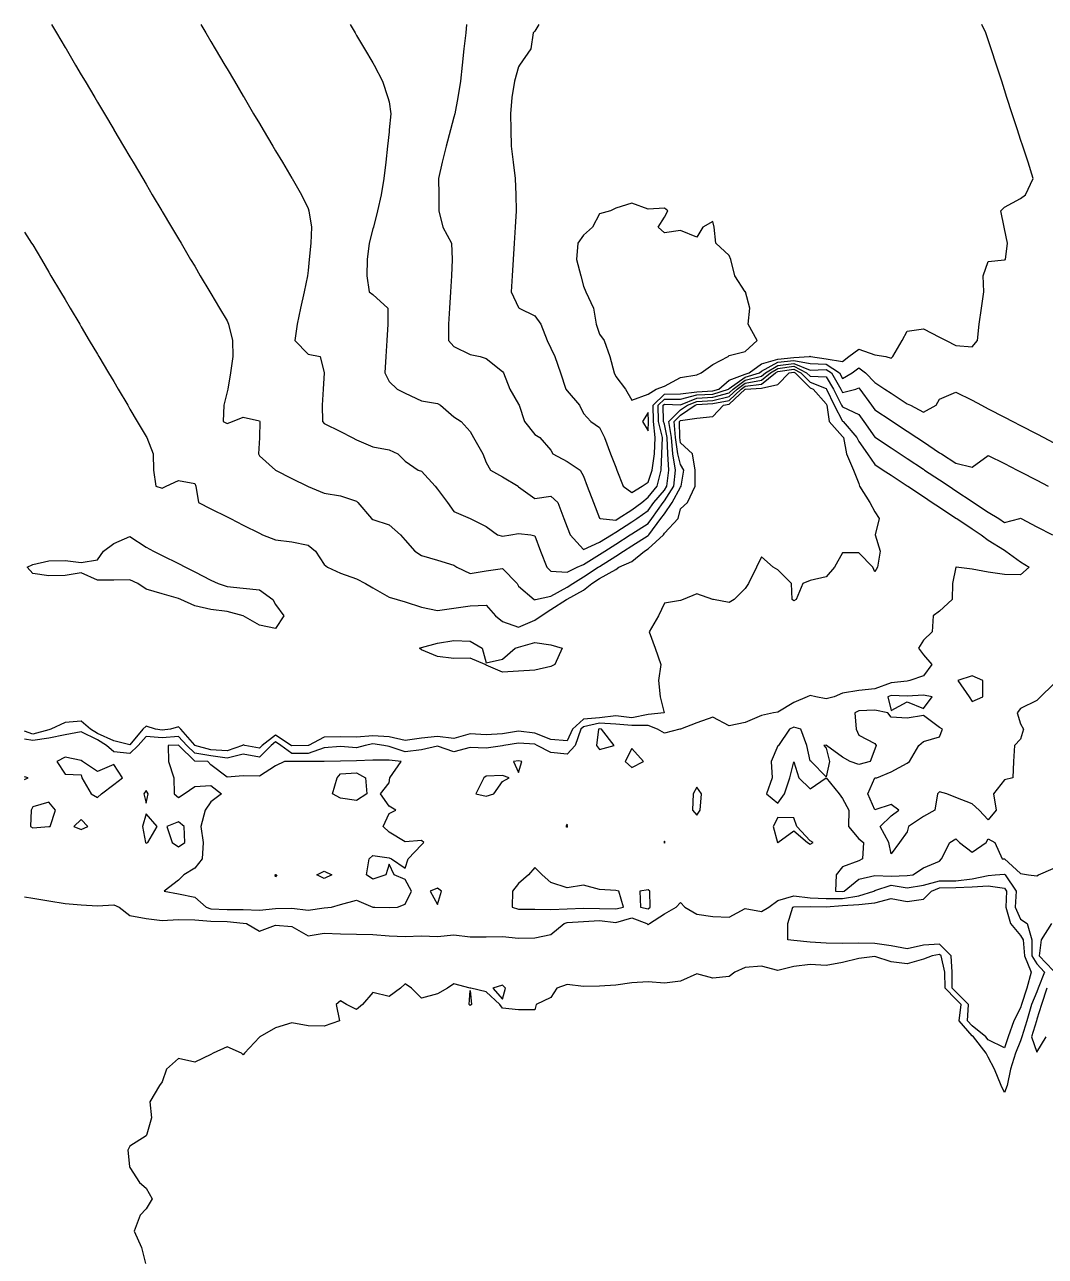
# Model space of a CAD drawing. Header units: metres. Extents: x 2681030 to 2681330, y 1246000 to 1246290.
# Drawn here: x 2681030 to 2681061.51, y 1246251.97 to 1246290 of the extents above; entities that cross this region are included whole.
import ezdxf

# ---------------------------------------------------------------- set-up
doc = ezdxf.new("R2010")
doc.units = ezdxf.units.M
doc.layers.add('BASIS_HOEHENLINIEN', color=8, linetype='Continuous')

msp = doc.modelspace()

# ---------------------------------------------------------------- linework, layer by layer
at = {"layer": 'BASIS_HOEHENLINIEN'}
for points, elevation in [([(2681030.834, 1246290), (2681030.982, 1246289.75), (2681031.25, 1246289.297), (2681031.278, 1246289.25), (2681031.574, 1246288.75), (2681031.75, 1246288.453), (2681031.87, 1246288.25), (2681032.166, 1246287.75), (2681032.25, 1246287.608), (2681032.462, 1246287.25), (2681032.75, 1246286.764), (2681032.758, 1246286.75), (2681033.054, 1246286.25), (2681033.25, 1246285.919), (2681033.35, 1246285.75), (2681033.646, 1246285.25), (2681033.75, 1246285.075), (2681033.942, 1246284.75), (2681034.238, 1246284.25), (2681034.25, 1246284.23), (2681034.534, 1246283.75), (2681034.75, 1246283.385), (2681034.83, 1246283.25), (2681035.126, 1246282.75), (2681035.25, 1246282.541), (2681035.422, 1246282.25), (2681035.718, 1246281.75), (2681035.75, 1246281.696), (2681036.014, 1246281.25), (2681036.25, 1246280.852), (2681036.298, 1246280.75), (2681036.416, 1246280.25), (2681036.425, 1246279.75), (2681036.357, 1246279.25), (2681036.272, 1246278.75), (2681036.25, 1246278.659), (2681036.155, 1246278.25), (2681036.128, 1246277.75), (2681036.25, 1246277.686), (2681036.422, 1246277.75), (2681036.75, 1246277.885), (2681037.25, 1246277.772), (2681037.264, 1246277.75), (2681037.25, 1246277.25), (2681037.25, 1246277.244), (2681037.22, 1246276.75), (2681037.25, 1246276.688), (2681037.74, 1246276.25), (2681037.75, 1246276.245), (2681038.25, 1246275.992), (2681038.73, 1246275.75), (2681038.75, 1246275.74), (2681039.25, 1246275.536), (2681039.75, 1246275.453), (2681040.25, 1246275.287), (2681040.29, 1246275.25), (2681040.712, 1246274.75), (2681040.75, 1246274.724), (2681041.25, 1246274.56), (2681041.606, 1246274.25), (2681041.75, 1246274.082), (2681042.042, 1246273.75), (2681042.25, 1246273.61), (2681042.75, 1246273.464), (2681043.25, 1246273.318), (2681043.341, 1246273.25), (2681043.75, 1246273.057), (2681044.25, 1246273.135), (2681044.75, 1246273.209), (2681045.208, 1246272.75), (2681045.25, 1246272.666), (2681045.732, 1246272.25), (2681045.75, 1246272.245), (2681045.769, 1246272.25), (2681046.25, 1246272.356), (2681046.75, 1246272.635), (2681046.929, 1246272.75), (2681047.25, 1246272.955), (2681047.711, 1246273.25), (2681047.75, 1246273.275), (2681048.25, 1246273.594), (2681048.493, 1246273.75), (2681048.75, 1246273.914), (2681049.25, 1246274.232), (2681049.27, 1246274.25), (2681049.644, 1246274.75), (2681049.75, 1246274.9), (2681049.991, 1246275.25), (2681050.25, 1246275.722), (2681050.274, 1246275.75), (2681050.35, 1246276.25), (2681050.25, 1246276.42), (2681050.164, 1246276.75), (2681050.097, 1246277.25), (2681050.052, 1246277.75), (2681050.25, 1246277.944), (2681050.704, 1246278.25), (2681050.75, 1246278.269), (2681051.25, 1246278.301), (2681051.75, 1246278.399), (2681052.123, 1246278.75), (2681052.25, 1246278.843), (2681052.75, 1246278.902), (2681053.183, 1246279.25), (2681053.25, 1246279.291), (2681053.75, 1246279.362), (2681053.968, 1246279.25), (2681054.25, 1246278.967), (2681054.75, 1246278.763), (2681054.758, 1246278.75), (2681054.996, 1246278.25), (2681055.25, 1246277.763), (2681055.269, 1246277.75), (2681055.693, 1246277.25), (2681055.75, 1246277.133), (2681056.021, 1246276.75), (2681056.25, 1246276.422), (2681056.51, 1246276.25), (2681056.75, 1246276.091), (2681057.25, 1246275.761), (2681057.266, 1246275.75), (2681057.75, 1246275.43), (2681058.022, 1246275.25), (2681058.25, 1246275.099), (2681058.75, 1246274.769), (2681058.779, 1246274.75), (2681059.25, 1246274.438), (2681059.535, 1246274.25), (2681059.75, 1246274.085), (2681060.25, 1246273.777), (2681060.291, 1246273.75), (2681060.75, 1246273.416), (2681061.015, 1246273.25), (2681060.75, 1246273.016), (2681060.25, 1246273.024), (2681059.75, 1246273.102), (2681059.25, 1246273.185), (2681058.761, 1246273.25), (2681058.75, 1246273.251), (2681058.745, 1246273.25), (2681058.643, 1246272.75), (2681058.639, 1246272.25), (2681058.25, 1246271.894), (2681058.045, 1246271.75), (2681058.018, 1246271.25), (2681057.75, 1246271.001), (2681057.596, 1246270.75), (2681057.75, 1246270.542), (2681058.013, 1246270.25), (2681057.75, 1246269.898), (2681057.334, 1246269.75), (2681057.25, 1246269.728), (2681056.75, 1246269.681), (2681056.25, 1246269.498), (2681055.75, 1246269.441), (2681055.25, 1246269.359), (2681054.99, 1246269.25), (2681054.75, 1246269.187), (2681054.423, 1246269.25), (2681054.25, 1246269.285), (2681054.156, 1246269.25), (2681053.75, 1246269.076), (2681053.25, 1246268.77), (2681053.121, 1246268.75), (2681052.75, 1246268.671), (2681052.25, 1246268.455), (2681051.75, 1246268.35), (2681051.25, 1246268.625), (2681050.75, 1246268.444), (2681050.25, 1246268.255), (2681050.233, 1246268.25), (2681049.75, 1246268.122), (2681049.541, 1246268.25), (2681049.25, 1246268.366), (2681048.75, 1246268.365), (2681048.25, 1246268.408), (2681047.75, 1246268.431), (2681047.25, 1246268.326), (2681047.168, 1246268.25), (2681047, 1246267.75), (2681046.75, 1246267.48), (2681046.25, 1246267.532), (2681045.827, 1246267.75), (2681045.75, 1246267.784), (2681045.25, 1246267.815), (2681044.799, 1246267.75), (2681044.75, 1246267.74), (2681044.25, 1246267.667), (2681043.75, 1246267.681), (2681043.25, 1246267.555), (2681042.75, 1246267.728), (2681042.25, 1246267.616), (2681041.75, 1246267.551), (2681041.25, 1246267.717), (2681041.093, 1246267.75), (2681040.75, 1246267.793), (2681040.513, 1246267.75), (2681040.25, 1246267.674), (2681039.75, 1246267.72), (2681039.25, 1246267.677), (2681038.75, 1246267.498), (2681038.25, 1246267.494), (2681037.914, 1246267.75), (2681037.75, 1246267.859), (2681037.609, 1246267.75), (2681037.25, 1246267.388), (2681036.75, 1246267.483), (2681036.25, 1246267.35), (2681035.75, 1246267.428), (2681035.25, 1246267.508), (2681035.006, 1246267.75), (2681034.75, 1246268.023), (2681034.25, 1246267.981), (2681033.75, 1246268.023), (2681033.501, 1246267.75), (2681033.25, 1246267.494), (2681032.75, 1246267.548), (2681032.525, 1246267.75), (2681032.25, 1246267.916), (2681031.75, 1246268.171), (2681031.25, 1246268.075), (2681030.75, 1246267.969), (2681030.25, 1246267.903), (2681030, 1246267.945)], 430.5), ([(2681035.443, 1246290), (2681035.591, 1246289.75), (2681035.75, 1246289.481), (2681035.887, 1246289.25), (2681036.183, 1246288.75), (2681036.25, 1246288.637), (2681036.479, 1246288.25), (2681036.75, 1246287.792), (2681036.775, 1246287.75), (2681037.071, 1246287.25), (2681037.25, 1246286.948), (2681037.367, 1246286.75), (2681037.663, 1246286.25), (2681037.75, 1246286.103), (2681037.959, 1246285.75), (2681038.25, 1246285.259), (2681038.255, 1246285.25), (2681038.551, 1246284.75), (2681038.75, 1246284.327), (2681038.775, 1246284.25), (2681038.857, 1246283.75), (2681038.841, 1246283.25), (2681038.787, 1246282.75), (2681038.75, 1246282.411), (2681038.733, 1246282.25), (2681038.635, 1246281.75), (2681038.518, 1246281.25), (2681038.409, 1246280.75), (2681038.344, 1246280.25), (2681038.75, 1246279.822), (2681039.128, 1246279.75), (2681039.246, 1246279.25), (2681039.217, 1246278.75), (2681039.186, 1246278.25), (2681039.192, 1246277.75), (2681039.25, 1246277.687), (2681039.75, 1246277.435), (2681040.116, 1246277.25), (2681040.25, 1246277.182), (2681040.75, 1246276.967), (2681041.25, 1246276.876), (2681041.527, 1246276.75), (2681041.75, 1246276.522), (2681042.145, 1246276.25), (2681042.25, 1246276.211), (2681042.675, 1246275.75), (2681042.75, 1246275.657), (2681043.056, 1246275.25), (2681043.25, 1246274.968), (2681043.75, 1246274.751), (2681043.753, 1246274.75), (2681044.25, 1246274.505), (2681044.602, 1246274.25), (2681044.75, 1246274.21), (2681045.007, 1246274.25), (2681045.25, 1246274.288), (2681045.628, 1246274.25), (2681045.75, 1246274.215), (2681045.929, 1246273.75), (2681046.122, 1246273.25), (2681046.25, 1246273.123), (2681046.75, 1246273.094), (2681047.054, 1246273.25), (2681047.25, 1246273.336), (2681047.75, 1246273.644), (2681047.916, 1246273.75), (2681048.25, 1246273.964), (2681048.698, 1246274.25), (2681048.75, 1246274.283), (2681049.25, 1246274.603), (2681049.362, 1246274.75), (2681049.712, 1246275.25), (2681049.75, 1246275.294), (2681050.044, 1246275.75), (2681050.098, 1246276.25), (2681050.009, 1246276.75), (2681049.969, 1246277.25), (2681049.889, 1246277.75), (2681050.25, 1246278.104), (2681050.467, 1246278.25), (2681050.75, 1246278.368), (2681051.25, 1246278.399), (2681051.75, 1246278.518), (2681051.996, 1246278.75), (2681052.25, 1246278.935), (2681052.75, 1246279.026), (2681053.028, 1246279.25), (2681053.25, 1246279.386), (2681053.75, 1246279.452), (2681054.143, 1246279.25), (2681054.25, 1246279.143), (2681054.75, 1246279.123), (2681054.976, 1246278.75), (2681055.224, 1246278.25), (2681055.25, 1246278.201), (2681055.75, 1246277.965), (2681055.905, 1246277.75), (2681056.25, 1246277.265), (2681056.273, 1246277.25), (2681056.75, 1246276.934), (2681057.029, 1246276.75), (2681057.25, 1246276.604), (2681057.75, 1246276.273), (2681057.785, 1246276.25), (2681058.25, 1246275.943), (2681058.541, 1246275.75), (2681058.75, 1246275.612), (2681059.25, 1246275.281), (2681059.297, 1246275.25), (2681059.75, 1246274.951), (2681060.073, 1246274.75), (2681060.25, 1246274.635), (2681060.723, 1246274.75), (2681060.75, 1246274.761), (2681060.77, 1246274.75), (2681061.25, 1246274.501), (2681061.734, 1246274.25)], 430), ([(2681040.052, 1246290), (2681040.2, 1246289.75), (2681040.25, 1246289.665), (2681040.496, 1246289.25), (2681040.75, 1246288.821), (2681040.792, 1246288.75), (2681041.047, 1246288.25), (2681041.215, 1246287.75), (2681041.25, 1246287.619), (2681041.31, 1246287.25), (2681041.256, 1246286.75), (2681041.25, 1246286.691), (2681041.202, 1246286.25), (2681041.148, 1246285.75), (2681041.094, 1246285.25), (2681041.004, 1246284.75), (2681040.898, 1246284.25), (2681040.766, 1246283.75), (2681040.75, 1246283.691), (2681040.633, 1246283.25), (2681040.577, 1246282.75), (2681040.568, 1246282.25), (2681040.637, 1246281.75), (2681040.75, 1246281.671), (2681041.217, 1246281.25), (2681041.212, 1246280.75), (2681041.183, 1246280.25), (2681041.153, 1246279.75), (2681041.123, 1246279.25), (2681041.25, 1246278.98), (2681041.502, 1246278.75), (2681041.75, 1246278.625), (2681042.25, 1246278.384), (2681042.75, 1246278.299), (2681042.838, 1246278.25), (2681043.25, 1246277.888), (2681043.474, 1246277.75), (2681043.75, 1246277.444), (2681043.858, 1246277.25), (2681044.145, 1246276.75), (2681044.25, 1246276.485), (2681044.384, 1246276.25), (2681044.75, 1246276.038), (2681045.237, 1246275.75), (2681045.25, 1246275.732), (2681045.75, 1246275.372), (2681046.25, 1246275.438), (2681046.457, 1246275.25), (2681046.65, 1246274.75), (2681046.75, 1246274.49), (2681046.842, 1246274.25), (2681047.25, 1246273.792), (2681047.75, 1246274.018), (2681048.117, 1246274.25), (2681048.25, 1246274.333), (2681048.75, 1246274.652), (2681048.903, 1246274.75), (2681049.25, 1246275.002), (2681049.422, 1246275.25), (2681049.75, 1246275.633), (2681049.825, 1246275.75), (2681049.885, 1246276.25), (2681049.854, 1246276.75), (2681049.842, 1246277.25), (2681049.75, 1246277.667), (2681049.728, 1246277.75), (2681049.718, 1246278.25), (2681049.75, 1246278.282), (2681050.25, 1246278.265), (2681050.75, 1246278.468), (2681051.25, 1246278.497), (2681051.75, 1246278.638), (2681051.87, 1246278.75), (2681052.25, 1246279.028), (2681052.75, 1246279.151), (2681052.873, 1246279.25), (2681053.25, 1246279.482), (2681053.75, 1246279.541), (2681054.25, 1246279.332), (2681054.75, 1246279.356), (2681054.909, 1246279.25), (2681055.195, 1246278.75), (2681055.25, 1246278.639), (2681055.659, 1246278.75), (2681055.75, 1246278.786), (2681055.784, 1246278.75), (2681056.148, 1246278.25), (2681056.25, 1246278.108), (2681056.75, 1246277.777), (2681056.792, 1246277.75), (2681057.25, 1246277.447), (2681057.548, 1246277.25), (2681057.75, 1246277.116), (2681058.25, 1246276.786), (2681058.306, 1246276.75), (2681058.75, 1246276.46), (2681059.25, 1246276.341), (2681059.75, 1246276.701), (2681060.25, 1246276.451), (2681060.638, 1246276.25), (2681060.75, 1246276.192), (2681061.25, 1246275.933), (2681061.602, 1246275.75)], 429.5), ([(2681043.644, 1246290), (2681043.618, 1246289.75), (2681043.564, 1246289.25), (2681043.51, 1246288.75), (2681043.456, 1246288.25), (2681043.379, 1246287.75), (2681043.278, 1246287.25), (2681043.25, 1246287.143), (2681043.146, 1246286.75), (2681043.013, 1246286.25), (2681042.889, 1246285.75), (2681042.778, 1246285.25), (2681042.785, 1246284.75), (2681042.792, 1246284.25), (2681042.916, 1246283.75), (2681043.182, 1246283.25), (2681043.204, 1246282.75), (2681043.179, 1246282.25), (2681043.149, 1246281.75), (2681043.119, 1246281.25), (2681043.089, 1246280.75), (2681043.082, 1246280.25), (2681043.25, 1246280.067), (2681043.75, 1246279.814), (2681044.063, 1246279.75), (2681044.25, 1246279.694), (2681044.75, 1246279.291), (2681044.781, 1246279.25), (2681044.98, 1246278.75), (2681045.25, 1246278.281), (2681045.266, 1246278.25), (2681045.435, 1246277.75), (2681045.75, 1246277.347), (2681045.905, 1246277.25), (2681046.25, 1246276.866), (2681046.309, 1246276.75), (2681046.75, 1246276.515), (2681047.152, 1246276.25), (2681047.25, 1246276.063), (2681047.371, 1246275.75), (2681047.563, 1246275.25), (2681047.75, 1246274.765), (2681047.769, 1246274.75), (2681048.25, 1246274.702)], 429), ([(2681045.878, 1246290), (2681045.75, 1246289.801), (2681045.702, 1246289.75), (2681045.633, 1246289.25), (2681045.28, 1246288.75), (2681045.25, 1246288.7), (2681045.128, 1246288.25), (2681045.038, 1246287.75), (2681045.001, 1246287.25), (2681045.009, 1246286.75), (2681045.016, 1246286.25), (2681045.082, 1246285.75), (2681045.146, 1246285.25), (2681045.169, 1246284.75), (2681045.172, 1246284.25), (2681045.145, 1246283.75), (2681045.115, 1246283.25), (2681045.085, 1246282.75), (2681045.055, 1246282.25), (2681045.025, 1246281.75), (2681045.25, 1246281.263), (2681045.267, 1246281.25), (2681045.75, 1246281.015), (2681045.933, 1246280.75), (2681046.132, 1246280.25), (2681046.25, 1246280.014), (2681046.372, 1246279.75), (2681046.54, 1246279.25), (2681046.708, 1246278.75), (2681046.75, 1246278.699), (2681047.134, 1246278.25), (2681047.25, 1246278), (2681047.476, 1246277.75), (2681047.75, 1246277.559), (2681047.899, 1246277.25), (2681048.091, 1246276.75), (2681048.25, 1246276.338), (2681048.284, 1246276.25), (2681048.477, 1246275.75), (2681048.75, 1246275.553)], 428.5), ([(2681048.75, 1246275.553), (2681049.064, 1246275.75), (2681049.25, 1246275.873), (2681049.373, 1246276.25), (2681049.446, 1246276.75), (2681049.464, 1246277.25), (2681049.415, 1246277.75), (2681049.401, 1246278.25), (2681049.75, 1246278.596), (2681050.25, 1246278.604), (2681050.75, 1246278.667), (2681051.25, 1246278.692), (2681051.43, 1246278.75), (2681051.75, 1246279.023), (2681052.25, 1246279.214), (2681052.372, 1246279.25), (2681052.75, 1246279.53), (2681053.25, 1246279.672), (2681053.75, 1246279.721), (2681054.228, 1246279.75), (2681054.25, 1246279.764), (2681054.267, 1246279.75), (2681054.75, 1246279.682), (2681055.25, 1246279.598), (2681055.45, 1246279.75), (2681055.75, 1246279.979), (2681056.25, 1246279.81), (2681056.583, 1246279.75), (2681056.75, 1246279.703), (2681056.807, 1246279.75), (2681057.09, 1246280.25), (2681057.25, 1246280.532), (2681057.75, 1246280.611), (2681058.25, 1246280.353), (2681058.446, 1246280.25), (2681058.75, 1246280.093), (2681059.25, 1246280.049), (2681059.416, 1246280.25), (2681059.472, 1246280.75), (2681059.546, 1246281.25), (2681059.615, 1246281.75), (2681059.589, 1246282.25), (2681059.75, 1246282.69), (2681060.25, 1246282.735), (2681060.286, 1246282.75), (2681060.34, 1246283.25), (2681060.25, 1246283.697), (2681060.239, 1246283.75), (2681060.139, 1246284.25), (2681060.25, 1246284.367), (2681060.75, 1246284.63), (2681060.905, 1246284.75), (2681061.14, 1246285.25), (2681060.978, 1246285.75), (2681060.815, 1246286.25), (2681060.75, 1246286.451), (2681060.653, 1246286.75), (2681060.49, 1246287.25), (2681060.328, 1246287.75), (2681060.25, 1246287.989), (2681060.165, 1246288.25), (2681060.003, 1246288.75), (2681059.84, 1246289.25), (2681059.75, 1246289.528), (2681059.678, 1246289.75), (2681059.553, 1246290)], 428.5), ([(2681049.25, 1246278.589), (2681049.501, 1246278.75), (2681049.75, 1246278.838), (2681050.25, 1246279.103), (2681050.75, 1246279.19), (2681050.889, 1246279.25), (2681051.25, 1246279.505), (2681051.725, 1246279.75), (2681051.75, 1246279.789), (2681052.25, 1246279.911), (2681052.618, 1246280.25), (2681052.341, 1246280.75), (2681052.386, 1246281.25), (2681052.251, 1246281.75), (2681052.25, 1246281.756), (2681051.927, 1246282.25), (2681051.799, 1246282.75), (2681051.75, 1246282.875), (2681051.34, 1246283.25), (2681051.288, 1246283.75), (2681051.25, 1246283.922), (2681050.937, 1246283.75), (2681050.75, 1246283.441), (2681050.25, 1246283.649), (2681049.75, 1246283.569), (2681049.559, 1246283.75), (2681049.75, 1246284.058), (2681049.862, 1246284.25), (2681049.75, 1246284.337), (2681049.25, 1246284.299), (2681048.75, 1246284.492), (2681048.25, 1246284.329), (2681048.09, 1246284.25), (2681047.75, 1246284.159), (2681047.535, 1246283.75), (2681047.25, 1246283.498), (2681047.075, 1246283.25), (2681047.043, 1246282.75), (2681047.173, 1246282.25), (2681047.25, 1246281.93), (2681047.331, 1246281.75), (2681047.559, 1246281.25), (2681047.647, 1246280.75), (2681047.75, 1246280.441), (2681047.893, 1246280.25), (2681048.062, 1246279.75), (2681048.203, 1246279.25), (2681048.25, 1246279.133), (2681048.554, 1246278.75), (2681048.75, 1246278.406), (2681049.25, 1246278.589)], 428), ([(2681030, 1246283.59), (2681030.213, 1246283.25), (2681030.25, 1246283.202), (2681030.517, 1246282.75), (2681030.75, 1246282.357), (2681030.813, 1246282.25), (2681031.109, 1246281.75), (2681031.25, 1246281.512), (2681031.405, 1246281.25), (2681031.701, 1246280.75), (2681031.75, 1246280.668), (2681031.997, 1246280.25), (2681032.25, 1246279.823), (2681032.293, 1246279.75), (2681032.589, 1246279.25), (2681032.75, 1246278.979), (2681032.885, 1246278.75), (2681033.181, 1246278.25), (2681033.25, 1246278.134), (2681033.477, 1246277.75), (2681033.75, 1246277.289), (2681033.773, 1246277.25), (2681033.966, 1246276.75), (2681033.982, 1246276.25), (2681034.054, 1246275.75), (2681034.25, 1246275.693), (2681034.372, 1246275.75), (2681034.75, 1246275.925), (2681035.25, 1246275.832), (2681035.284, 1246275.75), (2681035.364, 1246275.25), (2681035.75, 1246275.055), (2681036.25, 1246274.802), (2681036.354, 1246274.75), (2681036.75, 1246274.55), (2681037.25, 1246274.297), (2681037.344, 1246274.25), (2681037.75, 1246274.096), (2681038.25, 1246274.029), (2681038.75, 1246273.934), (2681038.978, 1246273.75), (2681039.25, 1246273.332), (2681039.348, 1246273.25), (2681039.75, 1246273.065), (2681040.25, 1246272.893), (2681040.528, 1246272.75), (2681040.75, 1246272.609), (2681041.25, 1246272.323), (2681041.501, 1246272.25), (2681041.75, 1246272.177), (2681042.25, 1246272.017), (2681042.75, 1246271.913), (2681043.25, 1246271.983), (2681043.75, 1246272.061), (2681044.25, 1246272.079), (2681044.537, 1246271.75), (2681044.75, 1246271.576), (2681045.25, 1246271.402), (2681045.75, 1246271.617), (2681045.943, 1246271.75), (2681046.25, 1246271.947), (2681046.725, 1246272.25), (2681046.75, 1246272.266), (2681047.25, 1246272.539), (2681047.507, 1246272.75), (2681047.75, 1246272.906), (2681048.25, 1246273.184), (2681048.342, 1246273.25), (2681048.75, 1246273.424), (2681049.142, 1246273.75), (2681049.25, 1246273.814), (2681049.719, 1246274.25), (2681049.75, 1246274.3), (2681050.181, 1246274.75), (2681050.25, 1246275.049), (2681050.468, 1246275.25), (2681050.703, 1246275.75), (2681050.699, 1246276.25), (2681050.621, 1246276.75), (2681050.25, 1246277.091), (2681050.224, 1246277.25), (2681050.215, 1246277.75), (2681050.25, 1246277.784), (2681050.75, 1246277.851), (2681051.25, 1246277.9), (2681051.579, 1246278.25), (2681051.75, 1246278.279), (2681052.25, 1246278.743), (2681052.257, 1246278.75), (2681052.75, 1246278.778), (2681053.25, 1246278.888), (2681053.6, 1246279.25), (2681053.75, 1246279.272), (2681053.793, 1246279.25), (2681054.25, 1246278.791), (2681054.348, 1246278.75), (2681054.75, 1246278.289), (2681054.768, 1246278.25), (2681054.841, 1246277.75), (2681055.25, 1246277.289), (2681055.283, 1246277.25), (2681055.376, 1246276.75), (2681055.589, 1246276.25), (2681055.75, 1246275.835), (2681055.774, 1246275.75), (2681056.098, 1246275.25), (2681056.25, 1246274.963), (2681056.387, 1246274.75), (2681056.262, 1246274.25), (2681056.415, 1246273.75), (2681056.332, 1246273.25), (2681056.25, 1246273.106), (2681056.189, 1246273.25), (2681055.75, 1246273.694), (2681055.25, 1246273.693), (2681055.004, 1246273.25), (2681054.75, 1246272.956), (2681054.25, 1246272.837), (2681054.028, 1246272.75), (2681053.822, 1246272.25), (2681053.75, 1246272.209), (2681053.692, 1246272.25), (2681053.678, 1246272.75), (2681053.25, 1246273.173), (2681053.106, 1246273.25), (2681052.75, 1246273.57), (2681052.593, 1246273.25), (2681052.349, 1246272.75), (2681052.25, 1246272.591), (2681051.901, 1246272.25), (2681051.75, 1246272.158), (2681051.266, 1246272.25), (2681051.25, 1246272.252), (2681050.75, 1246272.427), (2681050.335, 1246272.25), (2681050.25, 1246272.223), (2681049.75, 1246272.143), (2681049.566, 1246271.75), (2681049.281, 1246271.25), (2681049.469, 1246270.75), (2681049.644, 1246270.25), (2681049.57, 1246269.75), (2681049.624, 1246269.25), (2681049.749, 1246268.75), (2681049.25, 1246268.702), (2681048.75, 1246268.597), (2681048.25, 1246268.661), (2681047.75, 1246268.604), (2681047.25, 1246268.559), (2681046.918, 1246268.25), (2681046.75, 1246267.891), (2681046.25, 1246267.927), (2681045.75, 1246268.126), (2681045.25, 1246268.189), (2681044.75, 1246268.111), (2681044.25, 1246268.076), (2681043.75, 1246268.101), (2681043.25, 1246267.961), (2681042.75, 1246268.021), (2681042.25, 1246267.974), (2681041.75, 1246267.904), (2681041.25, 1246268.011), (2681040.75, 1246268.043), (2681040.25, 1246267.998), (2681039.75, 1246268.016), (2681039.25, 1246267.998), (2681038.763, 1246267.75), (2681038.75, 1246267.745), (2681038.25, 1246267.735), (2681038.23, 1246267.75), (2681037.75, 1246268.069), (2681037.337, 1246267.75), (2681037.25, 1246267.662), (2681036.795, 1246267.75), (2681036.75, 1246267.77), (2681036.729, 1246267.75), (2681036.25, 1246267.582), (2681035.75, 1246267.608), (2681035.257, 1246267.75), (2681035.25, 1246267.756), (2681034.821, 1246268.25), (2681034.75, 1246268.323), (2681034.499, 1246268.25), (2681034.25, 1246268.218), (2681034.042, 1246268.25), (2681033.75, 1246268.341), (2681033.654, 1246268.25), (2681033.25, 1246267.762), (2681032.75, 1246267.894), (2681032.25, 1246268.118), (2681032.031, 1246268.25), (2681031.75, 1246268.501), (2681031.25, 1246268.461), (2681030.814, 1246268.25), (2681030.75, 1246268.228), (2681030.25, 1246268.097), (2681030, 1246268.193)], 431), ([(2681048.25, 1246274.702), (2681048.325, 1246274.75), (2681048.75, 1246275.022), (2681049.051, 1246275.25), (2681049.25, 1246275.412), (2681049.533, 1246275.75), (2681049.648, 1246276.25), (2681049.676, 1246276.75), (2681049.688, 1246277.25), (2681049.572, 1246277.75), (2681049.559, 1246278.25), (2681049.75, 1246278.439), (2681050.25, 1246278.434), (2681050.75, 1246278.567), (2681051.25, 1246278.594), (2681051.732, 1246278.75), (2681051.75, 1246278.765), (2681052.25, 1246279.121), (2681052.686, 1246279.25), (2681052.75, 1246279.297), (2681053.25, 1246279.577), (2681053.75, 1246279.631), (2681054.25, 1246279.542), (2681054.75, 1246279.519), (2681055.153, 1246279.25), (2681055.25, 1246279.077), (2681055.549, 1246279.25), (2681055.75, 1246279.403), (2681055.964, 1246279.25), (2681056.25, 1246278.951), (2681056.554, 1246278.75), (2681056.75, 1246278.621), (2681057.25, 1246278.291), (2681057.354, 1246278.25), (2681057.75, 1246278.04), (2681058.145, 1246278.25), (2681058.25, 1246278.436), (2681058.75, 1246278.658), (2681059.25, 1246278.402), (2681059.542, 1246278.25), (2681059.75, 1246278.142), (2681060.25, 1246277.883), (2681060.506, 1246277.75), (2681060.75, 1246277.624), (2681061.25, 1246277.364), (2681061.471, 1246277.25), (2681061.75, 1246277.105)], 429), ([(2681049.25, 1246277.461), (2681049.259, 1246277.75), (2681049.25, 1246278.029), (2681049.08, 1246277.75), (2681049.25, 1246277.461)], 428), ([(2681038.005, 1246271.75), (2681037.75, 1246271.357), (2681037.25, 1246271.461), (2681036.75, 1246271.748), (2681036.748, 1246271.75), (2681036.25, 1246271.887), (2681035.75, 1246271.948), (2681035.25, 1246272.062), (2681034.827, 1246272.25), (2681034.75, 1246272.279), (2681034.25, 1246272.428), (2681033.75, 1246272.57), (2681033.498, 1246272.75), (2681033.25, 1246272.859), (2681032.75, 1246272.851), (2681032.25, 1246272.853), (2681031.75, 1246273.079), (2681031.25, 1246272.996), (2681030.75, 1246272.985), (2681030.25, 1246273.057), (2681030.081, 1246273.25), (2681030.25, 1246273.335), (2681030.75, 1246273.446), (2681031.25, 1246273.458), (2681031.75, 1246273.397), (2681032.25, 1246273.476), (2681032.438, 1246273.75), (2681032.75, 1246273.977), (2681033.25, 1246274.197), (2681033.75, 1246273.865), (2681033.978, 1246273.75), (2681034.25, 1246273.613), (2681034.75, 1246273.36), (2681034.968, 1246273.25), (2681035.25, 1246273.107), (2681035.75, 1246272.855), (2681035.971, 1246272.75), (2681036.25, 1246272.655), (2681036.75, 1246272.606), (2681037.25, 1246272.548), (2681037.666, 1246272.25), (2681037.75, 1246272.1), (2681038.005, 1246271.75)], 431.5), ([(2681046.372, 1246270.25), (2681046.25, 1246270.182), (2681045.75, 1246270.075), (2681045.25, 1246270.038), (2681044.75, 1246270.012), (2681044.25, 1246270.228), (2681044.222, 1246270.25), (2681043.75, 1246270.439), (2681043.25, 1246270.433), (2681042.75, 1246270.492), (2681042.25, 1246270.695), (2681042.19, 1246270.75), (2681042.25, 1246270.767), (2681042.75, 1246270.906), (2681043.25, 1246270.986), (2681043.75, 1246270.97), (2681044.126, 1246270.75), (2681044.25, 1246270.299), (2681044.75, 1246270.409), (2681045.144, 1246270.75), (2681045.25, 1246270.786), (2681045.75, 1246270.929), (2681046.25, 1246270.849), (2681046.599, 1246270.75), (2681046.372, 1246270.25)], 431.5), ([(2681061.75, 1246269.634), (2681061.361, 1246269.25), (2681061.25, 1246269.137), (2681060.75, 1246268.891), (2681060.647, 1246268.75), (2681060.75, 1246268.411), (2681060.837, 1246268.25), (2681060.75, 1246267.946), (2681060.558, 1246267.75), (2681060.533, 1246267.25), (2681060.506, 1246266.75), (2681060.25, 1246266.683), (2681059.912, 1246266.25), (2681059.994, 1246265.75), (2681059.75, 1246265.447), (2681059.471, 1246265.75), (2681059.25, 1246265.943), (2681058.75, 1246266.145), (2681058.468, 1246266.25), (2681058.25, 1246266.316), (2681058.184, 1246266.25), (2681058.103, 1246265.75), (2681057.75, 1246265.549), (2681057.285, 1246265.25), (2681057.25, 1246265.076), (2681057.007, 1246264.75), (2681056.75, 1246264.405), (2681056.68, 1246264.75), (2681056.415, 1246265.25), (2681056.75, 1246265.574), (2681056.985, 1246265.75), (2681056.75, 1246265.923), (2681056.25, 1246265.761), (2681056.028, 1246266.25), (2681056.25, 1246266.743), (2681056.309, 1246266.75), (2681056.75, 1246266.933), (2681057.25, 1246267.202), (2681057.317, 1246267.25), (2681057.612, 1246267.75), (2681057.75, 1246267.868), (2681058.25, 1246268.01), (2681058.338, 1246268.25), (2681058.25, 1246268.3), (2681057.75, 1246268.676), (2681057.25, 1246268.594), (2681056.75, 1246268.623), (2681056.654, 1246268.75), (2681056.25, 1246268.834), (2681055.75, 1246268.817), (2681055.631, 1246268.75), (2681055.67, 1246268.25), (2681055.75, 1246268.063), (2681056.25, 1246267.804), (2681056.289, 1246267.75), (2681056.25, 1246267.632), (2681056.109, 1246267.25), (2681055.75, 1246267.155), (2681055.487, 1246267.25), (2681055.25, 1246267.387), (2681054.76, 1246267.75), (2681054.75, 1246267.759), (2681054.679, 1246267.75), (2681054.75, 1246267.659), (2681054.846, 1246267.25), (2681054.75, 1246266.778), (2681054.278, 1246267.25), (2681054.25, 1246267.271), (2681054.148, 1246267.75), (2681053.962, 1246268.25), (2681053.75, 1246268.309), (2681053.609, 1246268.25), (2681053.273, 1246267.75), (2681053.25, 1246267.731), (2681053.051, 1246267.25), (2681053.075, 1246266.75), (2681052.909, 1246266.25), (2681053.25, 1246265.969), (2681053.457, 1246266.25), (2681053.625, 1246266.75), (2681053.75, 1246267.24), (2681053.902, 1246266.75), (2681054.25, 1246266.404), (2681054.75, 1246266.748), (2681055.144, 1246266.25), (2681055.25, 1246266.111), (2681055.443, 1246265.75), (2681055.435, 1246265.25), (2681055.75, 1246264.862), (2681055.9, 1246264.75), (2681055.867, 1246264.25), (2681055.75, 1246264.181), (2681055.25, 1246264.001), (2681055.051, 1246263.75), (2681055.032, 1246263.25), (2681055.25, 1246263.237), (2681055.305, 1246263.25), (2681055.75, 1246263.622), (2681056.25, 1246263.735), (2681056.75, 1246263.716), (2681057.25, 1246263.731), (2681057.42, 1246263.75), (2681057.75, 1246263.965), (2681058.25, 1246264.177), (2681058.306, 1246264.25), (2681058.562, 1246264.75), (2681058.75, 1246264.868), (2681058.867, 1246264.75), (2681059.25, 1246264.453), (2681059.684, 1246264.75), (2681059.75, 1246264.864), (2681059.95, 1246264.75), (2681060.179, 1246264.25), (2681060.25, 1246264.247), (2681060.75, 1246263.798), (2681060.995, 1246263.75), (2681061.25, 1246263.721), (2681061.302, 1246263.75), (2681061.75, 1246263.952)], 430), ([(2681059.25, 1246269.106), (2681059.582, 1246269.25), (2681059.585, 1246269.75), (2681059.25, 1246269.896), (2681058.806, 1246269.75), (2681059.157, 1246269.25), (2681059.25, 1246269.106)], 430), ([(2681057.75, 1246268.884), (2681058.018, 1246269.25), (2681057.75, 1246269.299), (2681057.25, 1246269.267), (2681056.75, 1246269.288), (2681056.647, 1246269.25), (2681056.75, 1246268.828), (2681057.25, 1246269.089), (2681057.75, 1246268.884)], 430), ([(2681047.75, 1246267.618), (2681048.204, 1246267.75), (2681047.808, 1246268.25), (2681047.75, 1246268.259), (2681047.716, 1246268.25), (2681047.654, 1246267.75), (2681047.75, 1246267.618)], 430), ([(2681041.25, 1246262.742), (2681041.514, 1246262.75), (2681041.75, 1246262.847), (2681041.949, 1246263.25), (2681041.75, 1246263.605), (2681041.41, 1246263.75), (2681041.25, 1246264.081), (2681041.149, 1246263.75), (2681040.75, 1246263.621), (2681040.553, 1246263.75), (2681040.635, 1246264.25), (2681040.75, 1246264.346), (2681041.25, 1246264.278), (2681041.325, 1246264.25), (2681041.75, 1246263.961), (2681041.836, 1246264.25), (2681042.25, 1246264.68), (2681042.326, 1246264.75), (2681042.25, 1246264.816), (2681041.75, 1246264.767), (2681041.25, 1246265.07), (2681041.071, 1246265.25), (2681041.25, 1246265.642), (2681041.463, 1246265.75), (2681041.25, 1246265.874), (2681040.988, 1246266.25), (2681041.25, 1246266.59), (2681041.279, 1246266.75), (2681041.621, 1246267.25), (2681041.25, 1246267.289), (2681040.75, 1246267.294), (2681040.25, 1246267.273), (2681039.75, 1246267.265), (2681039.25, 1246267.25), (2681038.75, 1246267.252), (2681038.25, 1246267.254), (2681038.021, 1246267.25), (2681037.75, 1246267.12), (2681037.25, 1246266.797), (2681036.75, 1246266.811), (2681036.25, 1246266.766), (2681035.75, 1246267.154), (2681035.661, 1246267.25), (2681035.25, 1246267.264), (2681034.76, 1246267.75), (2681034.75, 1246267.76), (2681034.434, 1246267.75), (2681034.441, 1246267.25), (2681034.604, 1246266.75), (2681034.619, 1246266.25), (2681034.75, 1246266.138), (2681034.928, 1246266.25), (2681035.25, 1246266.482), (2681035.75, 1246266.509), (2681036.083, 1246266.25), (2681035.75, 1246266.007), (2681035.575, 1246265.75), (2681035.438, 1246265.25), (2681035.515, 1246264.75), (2681035.478, 1246264.25), (2681035.25, 1246263.963), (2681034.914, 1246263.75), (2681034.75, 1246263.592), (2681034.308, 1246263.25), (2681034.75, 1246263.167), (2681035.25, 1246263.06), (2681035.607, 1246262.75), (2681035.75, 1246262.702), (2681036.25, 1246262.679), (2681036.75, 1246262.685), (2681037.25, 1246262.665), (2681037.75, 1246262.712), (2681038.25, 1246262.729), (2681038.75, 1246262.664), (2681039.25, 1246262.735), (2681039.477, 1246262.75), (2681039.75, 1246262.841), (2681040.25, 1246262.974), (2681040.75, 1246262.758), (2681040.808, 1246262.75), (2681041.25, 1246262.742)], 430), ([(2681032.25, 1246266.137), (2681032.374, 1246266.25), (2681032.75, 1246266.538), (2681033.02, 1246266.75), (2681032.75, 1246267.158), (2681032.25, 1246266.944), (2681031.79, 1246267.25), (2681031.75, 1246267.285), (2681031.25, 1246267.382), (2681030.992, 1246267.25), (2681031.25, 1246266.861), (2681031.75, 1246266.845), (2681031.766, 1246266.75), (2681032.056, 1246266.25), (2681032.25, 1246266.137)], 430), ([(2681048.75, 1246267.069), (2681049.111, 1246267.25), (2681048.75, 1246267.656), (2681048.544, 1246267.25), (2681048.75, 1246267.069)], 430), ([(2681045.25, 1246266.915), (2681045.352, 1246267.25), (2681045.25, 1246267.277), (2681045.093, 1246267.25), (2681045.25, 1246266.915)], 430), ([(2681030, 1246266.699), (2681030.108, 1246266.75), (2681030, 1246266.783)], 430), ([(2681040.561, 1246266.25), (2681040.25, 1246266.05), (2681039.75, 1246266.123), (2681039.5, 1246266.25), (2681039.653, 1246266.75), (2681039.75, 1246266.875), (2681040.25, 1246266.9), (2681040.524, 1246266.75), (2681040.561, 1246266.25)], 430), ([(2681044.25, 1246266.181), (2681044.485, 1246266.25), (2681044.75, 1246266.63), (2681044.964, 1246266.75), (2681044.75, 1246266.822), (2681044.25, 1246266.801), (2681044.176, 1246266.75), (2681043.934, 1246266.25), (2681044.25, 1246266.181)], 430), ([(2681033.75, 1246265.97), (2681033.814, 1246266.25), (2681033.75, 1246266.356), (2681033.682, 1246266.25), (2681033.75, 1246265.97)], 430), ([(2681050.75, 1246265.593), (2681050.852, 1246265.75), (2681050.896, 1246266.25), (2681050.75, 1246266.457), (2681050.643, 1246266.25), (2681050.618, 1246265.75), (2681050.75, 1246265.593)], 430), ([(2681030.75, 1246265.245), (2681030.79, 1246265.25), (2681030.952, 1246265.75), (2681030.75, 1246265.992), (2681030.25, 1246265.852), (2681030.206, 1246265.75), (2681030.186, 1246265.25), (2681030.25, 1246265.2), (2681030.75, 1246265.245)], 430), ([(2681031.75, 1246265.153), (2681031.951, 1246265.25), (2681031.75, 1246265.457), (2681031.514, 1246265.25), (2681031.75, 1246265.153)], 430), ([(2681033.75, 1246264.733), (2681033.804, 1246264.75), (2681034.089, 1246265.25), (2681033.75, 1246265.638), (2681033.636, 1246265.25), (2681033.729, 1246264.75), (2681033.75, 1246264.733)], 430), ([(2681054.25, 1246264.697), (2681054.341, 1246264.75), (2681054.25, 1246264.804), (2681053.84, 1246265.25), (2681053.75, 1246265.508), (2681053.25, 1246265.518), (2681053.109, 1246265.25), (2681053.24, 1246264.75), (2681053.25, 1246264.743), (2681053.257, 1246264.75), (2681053.75, 1246265.115), (2681054.165, 1246264.75), (2681054.25, 1246264.697)], 430), ([(2681034.75, 1246264.619), (2681034.942, 1246264.75), (2681034.928, 1246265.25), (2681034.75, 1246265.387), (2681034.394, 1246265.25), (2681034.559, 1246264.75), (2681034.75, 1246264.619)], 430), ([(2681046.75, 1246265.229), (2681046.765, 1246265.25), (2681046.75, 1246265.321), (2681046.707, 1246265.25), (2681046.75, 1246265.229)], 430), ([(2681049.75, 1246264.743), (2681049.773, 1246264.75), (2681049.75, 1246264.792), (2681049.734, 1246264.75), (2681049.75, 1246264.743)], 430), ([(2681048.25, 1246262.705), (2681048.49, 1246262.75), (2681048.347, 1246263.25), (2681048.25, 1246263.274), (2681047.75, 1246263.302), (2681047.25, 1246263.436), (2681046.75, 1246263.351), (2681046.25, 1246263.517), (2681045.976, 1246263.75), (2681045.75, 1246263.979), (2681045.558, 1246263.75), (2681045.25, 1246263.487), (2681045.061, 1246263.25), (2681045.048, 1246262.75), (2681045.25, 1246262.691), (2681045.75, 1246262.69), (2681046.25, 1246262.687), (2681046.75, 1246262.702), (2681047.25, 1246262.723), (2681047.75, 1246262.717), (2681048.25, 1246262.705)], 430), ([(2681030, 1246263.07), (2681030.25, 1246263.028), (2681030.75, 1246262.947), (2681031.25, 1246262.87), (2681031.75, 1246262.826), (2681032.25, 1246262.794), (2681032.75, 1246262.823), (2681032.92, 1246262.75), (2681033.25, 1246262.502), (2681033.75, 1246262.401), (2681034.25, 1246262.34), (2681034.75, 1246262.379), (2681035.25, 1246262.36), (2681035.75, 1246262.325), (2681036.25, 1246262.311), (2681036.75, 1246262.266), (2681036.848, 1246262.25), (2681037.25, 1246262.013), (2681037.75, 1246262.199), (2681038.25, 1246262.153), (2681038.75, 1246261.869), (2681039.25, 1246261.956), (2681039.75, 1246261.932), (2681040.25, 1246261.921), (2681040.75, 1246261.91), (2681041.25, 1246261.87), (2681041.75, 1246261.845), (2681042.25, 1246261.866), (2681042.75, 1246261.851), (2681043.25, 1246261.897), (2681043.75, 1246261.834), (2681044.25, 1246261.834), (2681044.75, 1246261.852), (2681045.25, 1246261.796), (2681045.75, 1246261.81), (2681046.25, 1246261.914), (2681046.658, 1246262.25), (2681046.75, 1246262.278), (2681047.25, 1246262.312), (2681047.75, 1246262.343), (2681048.25, 1246262.282), (2681048.75, 1246262.427), (2681049.207, 1246262.25), (2681049.25, 1246262.207), (2681049.295, 1246262.25), (2681049.75, 1246262.548), (2681050.118, 1246262.75), (2681050.25, 1246262.901), (2681050.381, 1246262.75), (2681050.75, 1246262.536), (2681051.25, 1246262.462), (2681051.75, 1246262.451), (2681052.25, 1246262.713), (2681052.75, 1246262.618), (2681052.974, 1246262.75), (2681053.25, 1246262.961), (2681053.75, 1246263.107), (2681054.25, 1246263.038), (2681054.75, 1246263.018), (2681055.25, 1246263.021), (2681055.75, 1246263.108), (2681056.216, 1246263.25), (2681056.25, 1246263.268), (2681056.75, 1246263.434), (2681057.25, 1246263.353), (2681057.75, 1246263.437), (2681058.25, 1246263.565), (2681058.75, 1246263.568), (2681059.25, 1246263.633), (2681059.75, 1246263.736), (2681059.968, 1246263.75), (2681060.25, 1246263.776), (2681060.276, 1246263.75), (2681060.615, 1246263.25), (2681060.581, 1246262.75), (2681060.75, 1246262.38), (2681060.951, 1246262.25), (2681061.095, 1246261.75), (2681061.095, 1246261.25), (2681061.25, 1246261.003), (2681061.486, 1246260.75), (2681061.289, 1246260.25), (2681061.25, 1246260.144), (2681061.085, 1246259.75), (2681060.938, 1246259.25), (2681060.786, 1246258.75), (2681060.75, 1246258.63), (2681060.596, 1246258.25), (2681060.436, 1246257.75), (2681060.336, 1246257.25), (2681060.25, 1246257.029), (2681060.145, 1246257.25), (2681059.942, 1246257.75), (2681059.75, 1246258.121), (2681059.685, 1246258.25), (2681059.293, 1246258.75), (2681059.25, 1246258.784), (2681058.856, 1246259.25), (2681058.919, 1246259.75), (2681058.75, 1246259.918), (2681058.418, 1246260.25), (2681058.412, 1246260.75), (2681058.296, 1246261.25), (2681058.25, 1246261.297), (2681058.02, 1246261.25), (2681057.75, 1246261.151), (2681057.25, 1246261.007), (2681056.75, 1246261.066), (2681056.25, 1246261.237), (2681055.75, 1246261.166), (2681055.25, 1246261.047), (2681054.75, 1246260.957), (2681054.25, 1246260.988), (2681053.75, 1246260.924), (2681053.25, 1246260.796), (2681052.75, 1246260.93), (2681052.25, 1246260.894), (2681051.923, 1246260.75), (2681051.75, 1246260.612), (2681051.25, 1246260.558), (2681050.75, 1246260.701), (2681050.25, 1246260.472), (2681049.75, 1246260.404), (2681049.25, 1246260.454), (2681048.75, 1246260.417), (2681048.25, 1246260.35), (2681047.75, 1246260.32), (2681047.25, 1246260.303), (2681046.75, 1246260.369), (2681046.432, 1246260.25), (2681046.25, 1246259.968), (2681045.795, 1246259.75), (2681045.75, 1246259.583), (2681045.25, 1246259.583), (2681044.75, 1246259.642), (2681044.671, 1246259.75), (2681044.25, 1246260.145), (2681043.775, 1246260.25), (2681043.75, 1246260.255), (2681043.25, 1246260.384), (2681043.055, 1246260.25), (2681042.75, 1246260.08), (2681042.25, 1246259.95), (2681041.944, 1246260.25), (2681041.75, 1246260.387), (2681041.603, 1246260.25), (2681041.25, 1246259.997), (2681040.75, 1246260.117), (2681040.428, 1246259.75), (2681040.25, 1246259.594), (2681039.935, 1246259.75), (2681039.75, 1246259.863), (2681039.617, 1246259.75), (2681039.718, 1246259.25), (2681039.25, 1246259.082), (2681038.75, 1246259.094), (2681038.25, 1246259.18), (2681037.75, 1246259.03), (2681037.262, 1246258.75), (2681037.25, 1246258.737), (2681036.788, 1246258.25), (2681036.75, 1246258.196), (2681036.696, 1246258.25), (2681036.25, 1246258.439), (2681035.822, 1246258.25), (2681035.75, 1246258.211), (2681035.25, 1246257.975), (2681034.75, 1246258.087), (2681034.385, 1246257.75), (2681034.25, 1246257.367), (2681034.159, 1246257.25), (2681033.861, 1246256.75), (2681033.918, 1246256.25), (2681033.774, 1246255.75), (2681033.75, 1246255.692), (2681033.25, 1246255.374), (2681033.188, 1246255.25), (2681033.234, 1246254.75), (2681033.25, 1246254.715), (2681033.551, 1246254.25), (2681033.75, 1246254.082), (2681033.937, 1246253.75), (2681033.75, 1246253.437), (2681033.571, 1246253.25), (2681033.381, 1246252.75), (2681033.612, 1246252.25), (2681033.733, 1246251.75)], 430.5), ([(2681037.782, 1246263.75), (2681037.75, 1246263.687), (2681037.73, 1246263.75), (2681037.75, 1246263.759), (2681037.782, 1246263.75)], 430), ([(2681039.481, 1246263.75), (2681039.25, 1246263.636), (2681039.023, 1246263.75), (2681039.25, 1246263.867), (2681039.481, 1246263.75)], 430), ([(2681042.75, 1246262.833), (2681042.865, 1246263.25), (2681042.75, 1246263.34), (2681042.517, 1246263.25), (2681042.75, 1246262.833)], 430), ([(2681049.25, 1246262.701), (2681049.316, 1246262.75), (2681049.306, 1246263.25), (2681049.25, 1246263.286), (2681048.99, 1246263.25), (2681049.014, 1246262.75), (2681049.25, 1246262.701)], 430), ([(2681060.362, 1246258.75), (2681060.25, 1246258.412), (2681059.75, 1246258.664), (2681059.679, 1246258.75), (2681059.25, 1246259.09), (2681059.114, 1246259.25), (2681059.143, 1246259.75), (2681058.75, 1246260.14), (2681058.64, 1246260.25), (2681058.638, 1246260.75), (2681058.605, 1246261.25), (2681058.25, 1246261.61), (2681057.75, 1246261.584), (2681057.25, 1246261.47), (2681056.75, 1246261.559), (2681056.25, 1246261.632), (2681055.75, 1246261.644), (2681055.25, 1246261.638), (2681054.75, 1246261.639), (2681054.25, 1246261.679), (2681053.75, 1246261.722), (2681053.563, 1246261.75), (2681053.564, 1246262.25), (2681053.72, 1246262.75), (2681053.75, 1246262.763), (2681054.25, 1246262.774), (2681054.75, 1246262.767), (2681055.25, 1246262.804), (2681055.75, 1246262.837), (2681056.25, 1246262.884), (2681056.75, 1246263.023), (2681057.25, 1246262.935), (2681057.75, 1246262.998), (2681058, 1246263.25), (2681058.25, 1246263.349), (2681058.75, 1246263.359), (2681059.25, 1246263.381), (2681059.75, 1246263.411), (2681060.25, 1246263.344), (2681060.316, 1246263.25), (2681060.293, 1246262.75), (2681060.439, 1246262.25), (2681060.75, 1246261.88), (2681060.825, 1246261.75), (2681060.87, 1246261.25), (2681061.073, 1246260.75), (2681060.944, 1246260.25), (2681060.779, 1246259.75), (2681060.75, 1246259.647), (2681060.545, 1246259.25), (2681060.362, 1246258.75)], 431), ([(2681061.703, 1246262.25), (2681061.379, 1246261.75), (2681061.319, 1246261.25), (2681061.75, 1246260.799)], 430), ([(2681043.793, 1246259.75), (2681043.75, 1246259.717), (2681043.723, 1246259.75), (2681043.75, 1246260.186), (2681043.793, 1246259.75)], 430.5), ([(2681044.75, 1246259.913), (2681044.845, 1246260.25), (2681044.75, 1246260.349), (2681044.455, 1246260.25), (2681044.75, 1246259.913)], 430.5), ([(2681061.559, 1246260.25), (2681061.394, 1246259.75), (2681061.25, 1246259.299), (2681061.235, 1246259.25), (2681061.083, 1246258.75), (2681061.25, 1246258.283)], 430), ([(2681061.25, 1246258.283), (2681061.539, 1246258.75)], 430)]:
    msp.add_lwpolyline(points, dxfattribs=dict(at, elevation=elevation))

doc.saveas('drawing.dxf')
